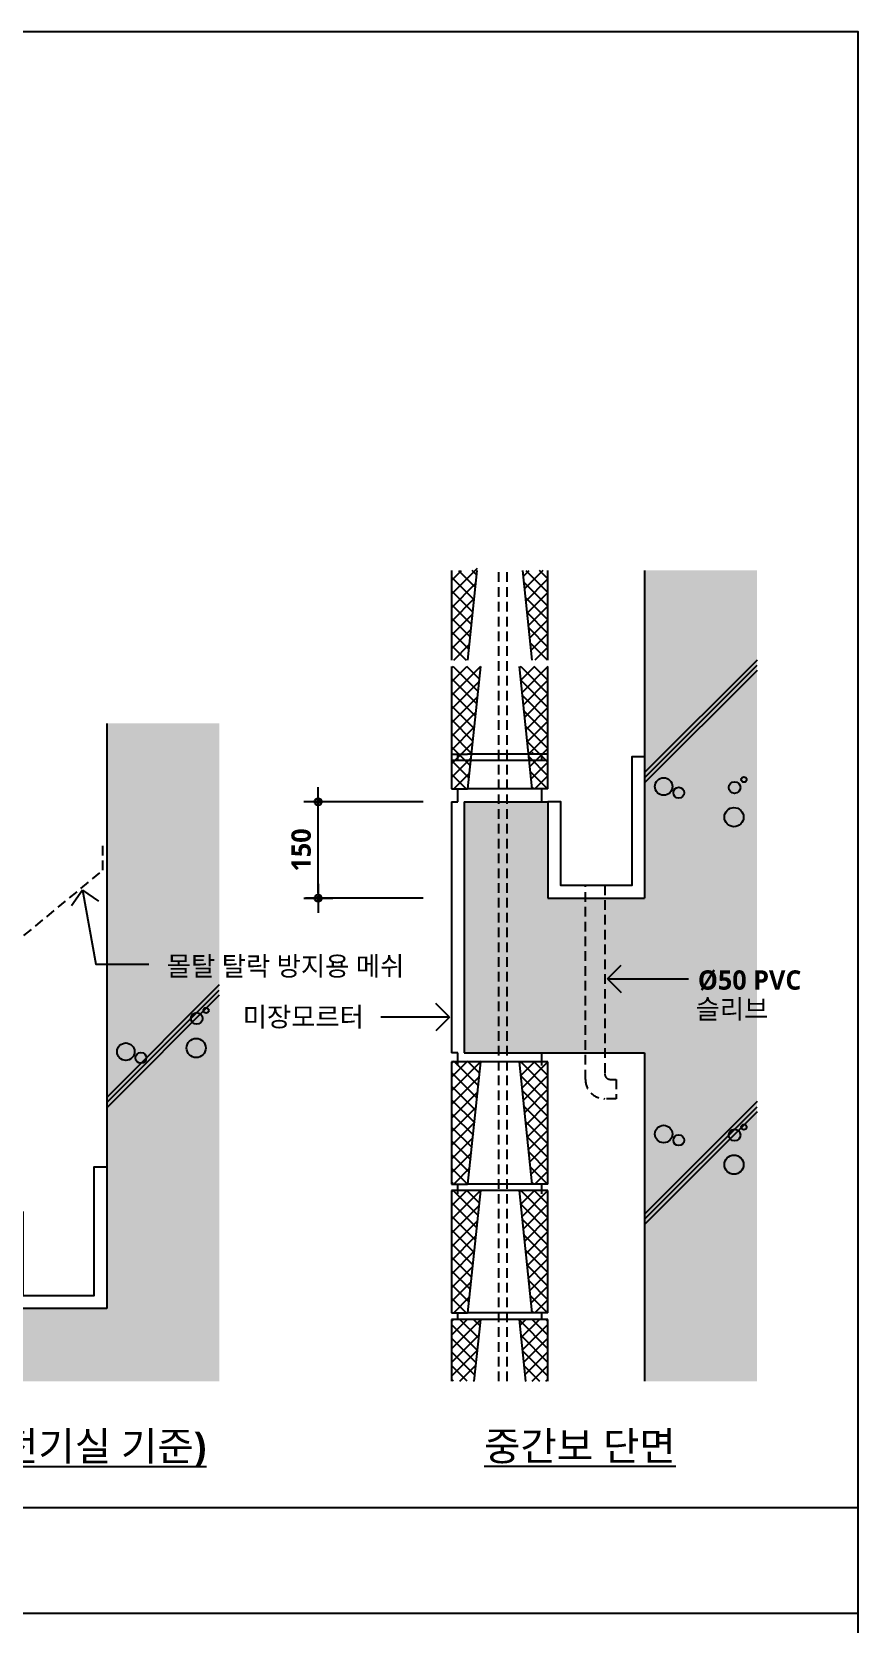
# Model space of a CAD drawing. Header units: millimetres. Extents: x 200 to 163856, y 0 to 163394.
# Drawn here: x 6011 to 7295, y 3266 to 5740 of the extents above; entities that cross this region are included whole.
import ezdxf
from ezdxf.enums import TextEntityAlignment as Align

# ---------------------------------------------------------------- set-up
doc = ezdxf.new("R2010")
doc.units = ezdxf.units.MM
doc.header["$LTSCALE"] = 10
doc.linetypes.add('HID', pattern=[2.3, 1.5, -0.8])
doc.layers.get('DEFPOINTS').update_dxf_attribs({"color": 181})
for name, color, linetype in [('7', 7, 'Continuous'), ('A-ANNO-GRA1', 7, 'Continuous'), ('A-ANNO-LEAD', 4, 'Continuous'), ('A-ANNO-TEXT1', 7, 'Continuous'), ('A-IOD', 5, 'Continuous'), ('A-SECT', 5, 'Continuous'), ('A-SECT-BEAM', 4, 'Continuous'), ('A-SECT-CON', 4, 'Continuous'), ('A-SECT-DETL', 4, 'Continuous'), ('A-SECT-FNSH', 5, 'Continuous'), ('A-ST-AXIS-DIM', 7, 'Continuous'), ('A-SYM', 7, 'Continuous'), ('DIM', 4, 'Continuous'), ('HAT', 5, 'Continuous'), ('슬래브', 252, 'Continuous')]:
    doc.layers.add(name, color=color, linetype=linetype)
doc.styles.add('2020음성 1차', font='')
doc.styles.get('2020음성 1차').set_extended_font_data('NanumGothic', bold=True)
doc.dimstyles.new('NDIM10', dxfattribs={"dimscale": 10, "dimtxt": 3, "dimasz": 0.75, "dimexe": 2, "dimexo": 2, "dimgap": 1, "dimtad": 1, "dimdec": 1, "dimdsep": 46, "dimtxsty": '2020음성 1차', "dimblk": 'Z_DOT', "dimcen": 3, "dimdle": 3, "dimclrd": 256, "dimclre": 256, "dimclrt": 3, "dimadec": 0, "dimazin": 0, "dimtfac": 1, "dimtdec": 1, "dimtix": 1, "dimtmove": 2, "dimatfit": 3, "dimfxl": 1, "dimtolj": 1, "dimtzin": 0, "dimlwd": -1, "dimlwe": -1, "dimarcsym": 0})

# ---------------------------------------------------------------- blocks, each defined once
blk = doc.blocks.new('ARROW2')
at = {"layer": 'A-SYM'}
for q in [(2.12, 2.12), (2.12, -2.12)]:
    blk.add_line((0, 0), q, dxfattribs=at)
blk = doc.blocks.new('*X2453')
at = {"color": 0}
for p, q in [((32496.3, 15566.5), (32496.22, 15566.44)), ((32496.22, 15566.5), (32721.22, 15341.48)), ((32506.32, 15470.48), (32602.36, 15566.5)), ((32708.42, 15566.5), (32516.42, 15374.52)), ((32526.52, 15278.56), (32721.22, 15473.26)), ((32721.22, 15447.54), (32602.26, 15566.5)), ((32708.32, 15566.5), (32721.22, 15553.6)), ((32721.22, 15235.42), (32508.7, 15447.96)), ((32721.22, 15367.2), (32536.62, 15182.6)), ((32521.18, 15329.42), (32721.22, 15129.36)), ((32546.74, 15086.66), (32721.22, 15261.14)), ((32721.22, 15023.3), (32533.66, 15210.88)), ((32546.14, 15092.34), (32721.22, 14917.24)), ((32721.22, 15155.08), (32556.84, 14990.7)), ((32721.22, 14811.18), (32558.6, 14973.8)), ((32566.94, 14894.74), (32721.22, 15049.02)), ((32571.08, 14855.26), (32721.22, 14705.12)), ((32721.22, 14942.96), (32577.04, 14798.78)), ((32703.8, 14616.5), (32583.56, 14736.74)), ((32587.14, 14702.82), (32721.22, 14836.9)), ((32721.22, 14730.84), (32606.88, 14616.5)), ((32596.04, 14618.2), (32597.74, 14616.5)), ((32712.94, 14616.5), (32721.22, 14624.78))]:
    blk.add_line(p, q, dxfattribs=at)
blk = doc.blocks.new('*X2454')
at = {"color": 0}
for p, q in [((32183.42, 15566.5), (31971.22, 15354.32)), ((31971.22, 15460.38), (32077.36, 15566.5)), ((31971.3, 15566.5), (31971.22, 15566.44)), ((31971.22, 15566.5), (32174.78, 15362.92)), ((32184.9, 15458.86), (32077.26, 15566.5)), ((32183.32, 15566.5), (32195, 15554.82)), ((31971.22, 15248.26), (32185.26, 15462.3)), ((32164.68, 15266.96), (31971.22, 15460.44)), ((31971.22, 15354.38), (32154.58, 15171)), ((32172.78, 15343.76), (31971.22, 15142.2)), ((32144.48, 15075.04), (31971.22, 15248.32)), ((31971.22, 15036.14), (32160.3, 15225.22)), ((31971.22, 15142.26), (32134.38, 14979.08)), ((32147.82, 15106.68), (31971.22, 14930.08)), ((32124.28, 14883.12), (31971.22, 15036.2)), ((31971.22, 14824.02), (32135.34, 14988.14)), ((31971.22, 14930.14), (32114.18, 14787.16)), ((32122.86, 14869.6), (31971.22, 14717.96)), ((32104.08, 14691.22), (31971.22, 14824.08)), ((31975.82, 14616.5), (32110.38, 14751.06)), ((31971.22, 14718.02), (32072.74, 14616.5)), ((32097.9, 14632.52), (32081.88, 14616.5))]:
    blk.add_line(p, q, dxfattribs=at)
blk = doc.blocks.new('Z_DOT')
at = {"layer": 'DIM', "color": 0}
for p, q in [((-3, 0), (3, 0)), ((0, -3), (0, 3))]:
    blk.add_line(p, q, dxfattribs=at)
for radius in [0.75, 0.375]:
    blk.add_circle((0, 0), radius, dxfattribs=at)
blk = doc.blocks.new('*D6023')
at = {"layer": 'A-ST-AXIS-DIM'}
for p, q in [((6619.1, 4543.8), (6436.1, 4543.8)), ((6456.1, 4401.3), (6456.1, 4536.3)), ((6619.1, 4393.8), (6436.1, 4393.8))]:
    blk.add_line(p, q, dxfattribs=at)
at = {"layer": 'DEFPOINTS', "color": 0}
for p in [(6456.1, 4543.8), (6639.1, 4543.8), (6639.1, 4393.8)]:
    blk.add_point(p, dxfattribs=at)
at = {"layer": 'A-ST-AXIS-DIM', "linetype": 'ByBlock', "xscale": 7.5, "yscale": 7.5, "zscale": 7.5}
for p, rotation in [((6456.1, 4543.8), 90), ((6456.1, 4393.8), 270)]:
    blk.add_blockref('Z_DOT', p, dxfattribs=dict(at, rotation=rotation))
at = {"layer": 'A-ST-AXIS-DIM', "color": 3, "insert": (6429.7, 4468.8), "char_height": 30, "attachment_point": 5, "rotation": 90, "style": '2020음성 1차'}
blk.add_mtext('\\A1;150', dxfattribs=at)

msp = doc.modelspace()

# ---------------------------------------------------------------- hatches: boundary and pattern name
at = {"layer": 'HAT', "linetype": 'ByBlock'}
h = msp.add_hatch(dxfattribs=at)
h.set_pattern_fill('U,N', color=256, scale=15, angle=45, style=0, double=1, pattern_type=0)
h.set_pattern_definition([(45, (7424.347, -8188.016), (-10.606602, 10.606602), []), (135, (7424.347, -8188.016), (-10.606602, -10.606602), [])])
h.paths.add_polyline_path([(6663.08721, 3643.27475), (6663.08721, 3739.49152), (6708.08721, 3739.49152), (6697.95913, 3643.27475)])
h = msp.add_hatch(dxfattribs=at)
h.set_pattern_fill('U,N', color=256, scale=15, angle=45, style=0, double=1, pattern_type=0)
h.set_pattern_definition([(135, (6051.827, -8188.016), (10.606602, 10.606602), []), (45, (6051.827, -8188.016), (10.606602, -10.606602), [])])
h.paths.add_polyline_path([(6813.08721, 3643.27475), (6813.08721, 3739.49152), (6768.08721, 3739.49152), (6778.21529, 3643.27475)])
at = {"layer": '슬래브'}
h = msp.add_hatch(color=256, dxfattribs=at)
h.paths.add_polyline_path([(7137.93773, 4903.17685), (6963.08721, 4903.17685), (6963.08721, 4393.79551), (6813.08721, 4393.79551), (6813.08721, 4543.79551), (6749.4897, 4543.79551), (6749.4897, 4153.79551), (6963.08721, 4153.79551), (6963.08721, 3643.27475), (7137.93773, 3643.27475)])
h.paths.add_polyline_path([(6749.4897, 4543.79551), (6736.4897, 4543.79551), (6736.4897, 4153.79551), (6749.4897, 4153.79551)])
h.paths.add_polyline_path([(6736.4897, 4543.79551), (6683.08721, 4543.79551), (6683.08721, 4153.79551), (6736.4897, 4153.79551)])
msp.add_hatch(color=256, dxfattribs=at).paths.add_polyline_path([(6302.31197, 4665.58123), (6127.46145, 4665.58123), (6127.46145, 3756.19989), (5977.46145, 3756.19989), (5977.46145, 3906.19989), (5847.46145, 3906.19989), (5847.46145, 3756.19989), (5667.46145, 3756.19989), (5667.46145, 3643.27475), (6302.31197, 3643.27475)])

# ---------------------------------------------------------------- linework, layer by layer
at = {"layer": '7', "color": 6}
for p, q in [((6788.08721, 4617.66386), (6688.08721, 4617.66386)), ((6768.08721, 4607.66386), (6708.08721, 4607.66386)), ((6788.08721, 4563.79551), (6688.08721, 4563.79551)), ((6768.08721, 4139.49152), (6708.08721, 4139.49152)), ((6788.08721, 3949.49152), (6688.08721, 3949.49152)), ((6768.08721, 3939.49152), (6708.08721, 3939.49152)), ((6788.08721, 3749.49152), (6688.08721, 3749.49152)), ((6768.08721, 3739.49152), (6708.08721, 3739.49152))]:
    msp.add_line(p, q, dxfattribs=at)
at = {"layer": 'A-ANNO-GRA1'}
for p, q in [((7294.9654, 3446.63395), (200, 3446.63395)), ((7294.9654, 3282.65676), (200, 3282.65676))]:
    msp.add_line(p, q, dxfattribs=at)
at = {"layer": 'A-ANNO-LEAD'}
for p, q in [((6905.77498, 4268.5419), (7031.3819, 4268.5419)), ((6659.91053, 4208.95126), (6553.31399, 4208.95126))]:
    msp.add_line(p, q, dxfattribs=at)
msp.add_lwpolyline([(6090.05687, 4406.43822), (6110.35171, 4291.34044), (6192.77719, 4291.34044)], dxfattribs=at)
at = {"layer": 'A-IOD', "color": 54}
for p, q in [((6664.74321, 4617.66386), (6663.08721, 4619.31986)), ((6688.12321, 4618.00386), (6687.78321, 4617.66386))]:
    msp.add_line(p, q, dxfattribs=at)
at = {"layer": 'A-SECT', "linetype": 'HID'}
msp.add_lwpolyline([(5913.86394, 4321.19989), (5981.13708, 4321.19989), (6121.60343, 4437.26409), (6121.60343, 4477.94409)], dxfattribs=at)
at = {"layer": 'A-SECT-BEAM'}
for p, q in [((6663.08721, 4903.17685), (6663.08721, 4763.79551)), ((6702.75893, 4903.17685), (6688.08721, 4763.79551)), ((6773.41549, 4903.17685), (6788.08721, 4763.79551)), ((6813.08721, 4763.79551), (6813.08721, 4903.17685)), ((6663.08721, 4753.79551), (6663.08721, 4563.79551)), ((6708.08721, 4753.79551), (6688.08721, 4563.79551)), ((6768.08721, 4753.79551), (6788.08721, 4563.79551)), ((6813.08721, 4563.79551), (6813.08721, 4753.79551)), ((6663.08721, 4617.66386), (6688.08721, 4617.66386)), ((6708.08721, 4607.66386), (6663.08721, 4607.66386)), ((6813.08721, 4607.66386), (6768.08721, 4607.66386)), ((6813.08721, 4617.66386), (6788.08721, 4617.66386)), ((6663.08721, 4563.79551), (6688.08721, 4563.79551)), ((6813.08721, 4563.79551), (6788.08721, 4563.79551)), ((6663.08721, 4139.49152), (6663.08721, 3949.49152)), ((6708.08721, 4139.49152), (6663.08721, 4139.49152)), ((6708.08721, 4139.49152), (6688.08721, 3949.49152)), ((6768.08721, 4139.49152), (6788.08721, 3949.49152)), ((6813.08721, 4139.49152), (6768.08721, 4139.49152)), ((6813.08721, 3949.49152), (6813.08721, 4139.49152)), ((6663.08721, 3949.49152), (6688.08721, 3949.49152)), ((6708.08721, 3939.49152), (6663.08721, 3939.49152)), ((6663.08721, 3939.49152), (6663.08721, 3749.49152)), ((6708.08721, 3939.49152), (6688.08721, 3749.49152)), ((6813.08721, 3939.49152), (6768.08721, 3939.49152)), ((6768.08721, 3939.49152), (6788.08721, 3749.49152)), ((6813.08721, 3949.49152), (6788.08721, 3949.49152)), ((6813.08721, 3749.49152), (6813.08721, 3939.49152)), ((6663.08721, 3749.49152), (6688.08721, 3749.49152)), ((6663.08721, 3739.49152), (6663.08721, 3643.27475)), ((6708.08721, 3739.49152), (6663.08721, 3739.49152)), ((6708.08721, 3739.49152), (6697.95913, 3643.27475)), ((6768.08721, 3739.49152), (6778.21529, 3643.27475)), ((6813.08721, 3739.49152), (6768.08721, 3739.49152)), ((6813.08721, 3749.49152), (6788.08721, 3749.49152)), ((6813.08721, 3643.27475), (6813.08721, 3739.49152))]:
    msp.add_line(p, q, dxfattribs=at)
at = {"layer": 'A-SECT-CON', "color": 110}
for p, q in [((6963.08721, 4903.17685), (6963.08721, 4393.79551)), ((6127.46145, 4665.58123), (6127.46145, 3756.19989)), ((6683.08721, 4543.79551), (6683.08721, 4153.79551)), ((6683.08721, 4543.79551), (6813.08721, 4543.79551)), ((6813.08721, 4543.79551), (6813.08721, 4393.79551)), ((6813.08721, 4393.79551), (6963.08721, 4393.79551)), ((6683.08721, 4153.79551), (6963.08721, 4153.79551)), ((6963.08721, 4153.79551), (6963.08721, 3643.27475)), ((6127.46145, 3756.19989), (5977.46145, 3756.19989))]:
    msp.add_line(p, q, dxfattribs=at)
at = {"layer": 'A-SECT-DETL', "color": 134}
for p, q in [((6673.08721, 4607.65186), (6673.08721, 4617.66386)), ((6803.6675, 4607.65186), (6803.6675, 4617.66386)), ((6673.08721, 4543.79551), (6673.08721, 4563.79551)), ((6803.6675, 4543.79551), (6803.6675, 4563.79551)), ((6663.08721, 4543.79551), (6673.08721, 4543.79551)), ((6663.08721, 4543.79551), (6663.08721, 4153.79551)), ((6673.08721, 4153.79551), (6663.08721, 4153.79551)), ((6673.08721, 4133.79551), (6673.08721, 4153.79551)), ((6803.6675, 4133.79551), (6803.6675, 4153.79551)), ((6673.08721, 3934.49152), (6673.08721, 3949.49152)), ((6803.6675, 3934.49152), (6803.6675, 3949.49152)), ((6673.08721, 3739.49152), (6673.08721, 3749.49152)), ((6803.6675, 3739.49152), (6803.6675, 3749.49152))]:
    msp.add_line(p, q, dxfattribs=at)
at = {"layer": 'A-SECT-DETL', "linetype": 'HID'}
msp.add_lwpolyline([(6901.15085, 4413.79551), (6901.15085, 4121.39289, 0.4142135624), (6910.15085, 4112.39289), (6918.93035, 4112.39289), (6918.93035, 4082.39289), (6901.15085, 4082.39289, -0.4142135624), (6871.15085, 4112.39289), (6871.15085, 4413.79551)], format="xyb", dxfattribs=at)
at = {"layer": 'A-SECT-FNSH', "linetype": 'HID'}
for p, q in [((6736.4897, 3643.27475), (6736.4897, 4903.17685)), ((6749.4897, 3643.27475), (6749.4897, 4903.17685))]:
    msp.add_line(p, q, dxfattribs=at)
at = {"layer": 'A-SECT-FNSH'}
for points in [[(6963.08721, 4613.79551), (6943.08721, 4613.79551), (6943.08721, 4413.79551), (6833.08721, 4413.79551), (6833.08721, 4543.79551), (6813.08721, 4543.79551)], [(6127.46145, 3976.19989), (6107.46145, 3976.19989), (6107.46145, 3776.19989), (5997.46145, 3776.19989), (5997.46145, 3906.19989), (5977.46145, 3906.19989)]]:
    msp.add_lwpolyline(points, dxfattribs=at)
at = {"layer": 'DEFPOINTS'}
msp.add_lwpolyline([(200, 200), (7294.9654, 200), (7294.9654, 5740), (200, 5740)], close=True, dxfattribs=at)
at = {"layer": 'HAT', "linetype": 'ByBlock'}
for p, q in [((6703.09521, 4906.37951), (6663.08721, 4866.36751)), ((6663.08721, 4887.57951), (6678.68308, 4903.17685)), ((6673.84587, 4903.17685), (6700.00721, 4877.01551)), ((6702.02721, 4896.20751), (6695.05787, 4903.17685)), ((6774.39521, 4893.88751), (6783.68359, 4903.17685)), ((6804.89345, 4903.17685), (6776.41521, 4874.69551)), ((6778.84587, 4903.17685), (6813.08721, 4868.93551)), ((6813.08721, 4890.14751), (6800.05787, 4903.17685)), ((6697.98321, 4857.82751), (6663.08721, 4892.72351)), ((6663.08721, 4845.15551), (6700.59921, 4882.67151)), ((6813.08721, 4847.72351), (6775.27121, 4885.53951)), ((6778.43521, 4855.50351), (6813.08721, 4890.15951)), ((6663.08721, 4871.51151), (6695.96321, 4838.63551)), ((6698.10321, 4858.96351), (6663.08721, 4823.94351)), ((6693.94321, 4819.44351), (6663.08721, 4850.29951)), ((6777.76721, 4861.83151), (6813.08721, 4826.51151)), ((6813.08721, 4868.94751), (6780.45521, 4836.31151)), ((6663.08721, 4802.73151), (6695.61121, 4835.25551)), ((6663.08721, 4829.08751), (6691.92321, 4800.25151)), ((6813.08721, 4805.29951), (6780.26321, 4838.12351)), ((6782.47521, 4817.11951), (6813.08721, 4847.73551)), ((6813.08721, 4826.52351), (6784.49521, 4797.92751)), ((6693.11521, 4811.54751), (6663.08721, 4781.51951)), ((6689.90321, 4781.05951), (6663.08721, 4807.87551)), ((6782.75921, 4814.41551), (6813.08721, 4784.08751)), ((6786.51521, 4778.73951), (6813.08721, 4805.31151)), ((6663.08721, 4786.66351), (6685.95521, 4763.79551)), ((6666.57121, 4763.79551), (6690.61921, 4787.84351)), ((6812.16721, 4763.79551), (6785.25521, 4790.70751)), ((6813.08721, 4784.09951), (6792.78321, 4763.79551)), ((6787.75121, 4620.86786), (6790.95521, 4617.66386))]:
    msp.add_line(p, q, dxfattribs=at)
at = {"layer": 'HAT'}
for p, q in [((7137.93773, 4763.905), (6963.08721, 4589.05448)), ((6963.08721, 4581.05448), (7137.93773, 4755.905)), ((7137.93773, 4747.905), (6963.08721, 4573.05448)), ((6302.31197, 4259.06375), (6127.46145, 4084.21323)), ((6127.46145, 4076.21323), (6302.31197, 4251.06375)), ((6302.31197, 4243.06375), (6127.46145, 4068.21323)), ((7137.93773, 4077.78506), (6963.08721, 3902.93454)), ((6963.08721, 3894.93454), (7137.93773, 4069.78506)), ((7137.93773, 4061.78506), (6963.08721, 3886.93454))]:
    msp.add_line(p, q, dxfattribs=at)
for centre, radius in [((6992.79388, 4567.42552), 13.56537), ((7117.47767, 4578.22048), 4.18286), ((7016.23726, 4557.79005), 8.36572), ((7102.97167, 4565.83324), 9.04356), ((7102.05779, 4519.84269), 14.85058), ((6267.34591, 4207.12363), 9.04356), ((6281.85191, 4219.51088), 4.18286), ((6157.16812, 4155.36932), 13.56537), ((6266.43203, 4161.13309), 14.85058), ((6180.6115, 4145.73384), 8.36572), ((6992.79388, 4027.43723), 13.56537), ((7102.97167, 4025.84494), 9.04356), ((7117.47767, 4038.23219), 4.18286), ((7016.23726, 4017.80176), 8.36572), ((7102.05779, 3979.8544), 14.85058)]:
    msp.add_circle(centre, radius, dxfattribs=at)

# ---------------------------------------------------------------- block references
at = {"layer": 'A-ANNO-LEAD', "yscale": 10, "zscale": 10}
for p, xscale, rotation in [((6090.05687, 4406.43822), -10.00000000000004, 99.99999999999456), ((6905.77498, 4268.5419), -10, 180), ((6659.91053, 4208.95126), 10, 180)]:
    msp.add_blockref('ARROW2', p, dxfattribs=dict(at, xscale=xscale, rotation=rotation))
at = {"layer": 'HAT', "linetype": 'ByBlock', "xscale": -0.2000000000007276, "yscale": 0.1999999999998181, "zscale": 0.2}
for name, p in [('*X2453', (13207.33121, 1640.49551)), ('*X2454', (13207.33121, 1640.49551)), ('*X2453', (13208.50769, 1027.3681)), ('*X2454', (13207.33121, 1026.20352)), ('*X2453', (13207.33121, 826.42446)), ('*X2454', (13207.33121, 826.42446))]:
    msp.add_blockref(name, p, dxfattribs=at)

# ---------------------------------------------------------------- texts
at = {"layer": 'A-ANNO-TEXT1', "style": '2020음성 1차'}
for s, height, p in [('몰탈 탈락 방지용 메쉬', 30, (6220.6679, 4273.39831)), ('슬리브', 30, (7042.43143, 4206.63943)), ('미장모르터', 30, (6338.80072, 4194.4825)), ('%%U버팀벽 단면(전기실 기준)', 45, (5647.45828, 3519.83722)), ('%%U중간보 단면', 45, (6713.90506, 3520.16491))]:
    msp.add_text(s, height=height, dxfattribs=at).set_placement(p)
msp.add_text('Ø50 PVC', height=30, dxfattribs=at).set_placement((7126.3638, 4251.77378), align=Align.CENTER)

# ---------------------------------------------------------------- dimensions: what is measured, and where the dimension line sits
at = {"layer": 'A-ST-AXIS-DIM'}
dim = msp.add_linear_dim(base=(6456.14744, 4543.79551), p1=(6639.08721, 4393.79551), p2=(6639.08721, 4543.79551), angle=90, dimstyle='NDIM10', override={"dimtxsty": '2020음성 1차'}, dxfattribs=at)
dim.commit()
dim.dimension.update_dxf_attribs({"geometry": '*D6023', "text_midpoint": (6429.65596, 4468.79551)})

doc.saveas('drawing.dxf')
